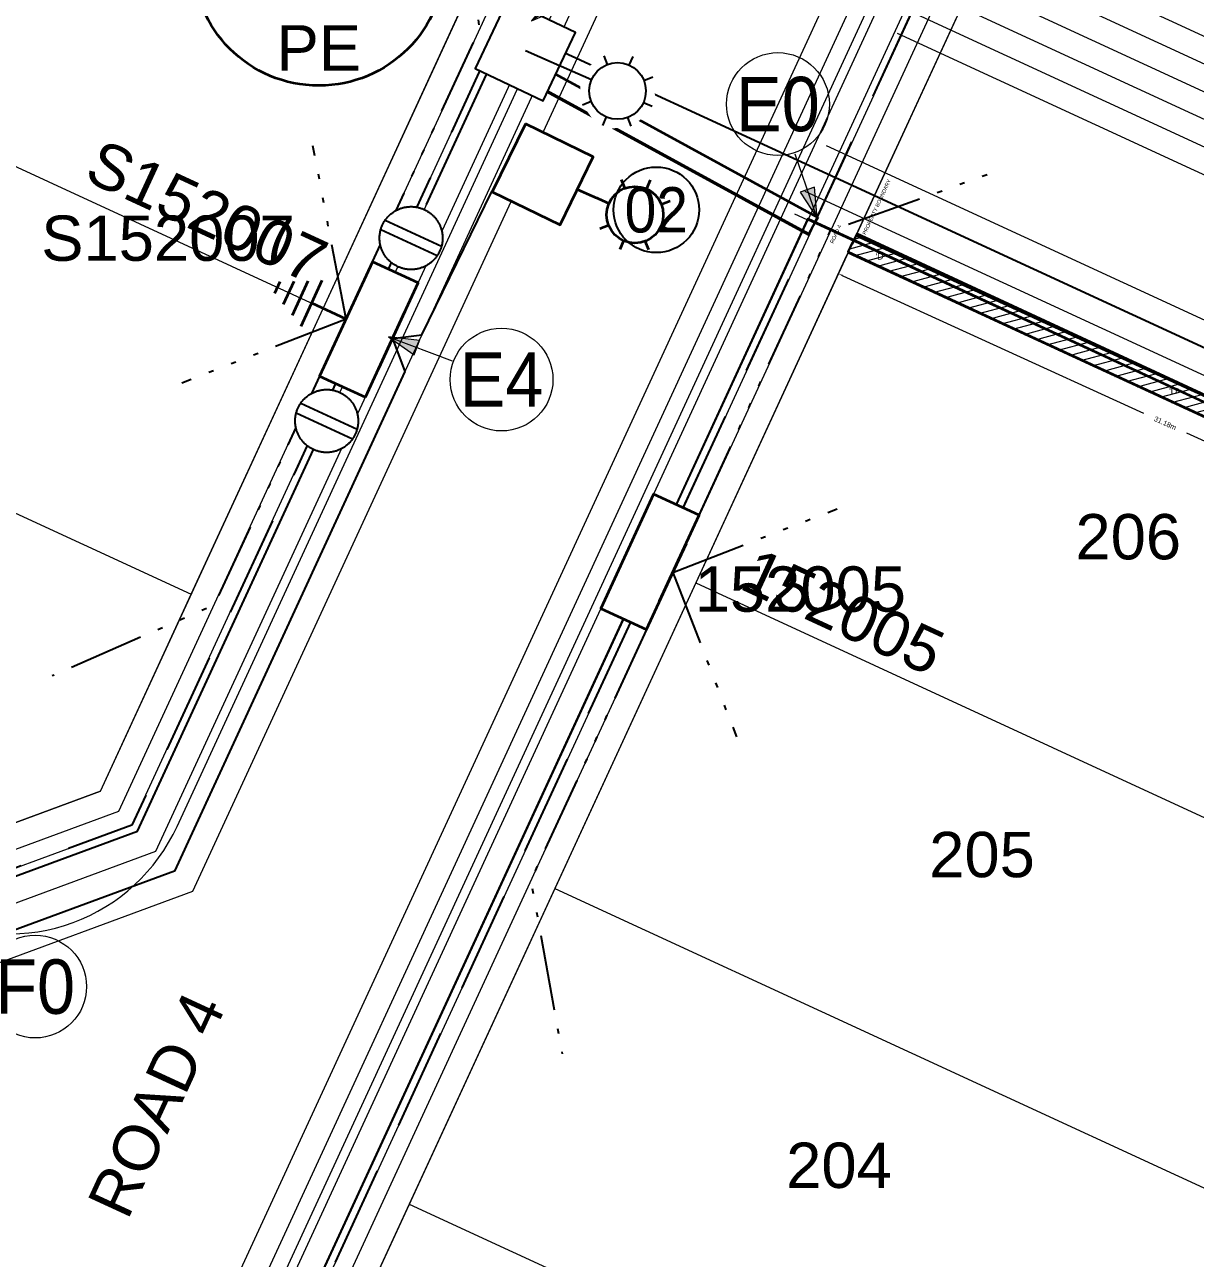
# Model space of a CAD drawing. Header units: metres. Extents: x 0 to 307451, y 0 to 6277344.
# Drawn here: x 305118.04 to 305164.52, y 6275276.44 to 6275325.43 of the extents above; entities that cross this region are included whole.
import ezdxf
from ezdxf.enums import TextEntityAlignment as Align

# ---------------------------------------------------------------- set-up
doc = ezdxf.new("R2010")
doc.units = ezdxf.units.M
doc.linetypes.add('IE Trench LV', pattern=[6, 4, -2])
doc.linetypes.add('PHANTOMX2', pattern=[6.6, 3, -0.75, 0.2, -0.75, 0.2, -0.75, 0.2, -0.75])
doc.layers.get('0').update_dxf_attribs({"color": 6})
for name, color, linetype, lineweight in [('_User Miscellaneous1', 30, 'Continuous', 13), ('_User Miscellaneous2', 31, 'Continuous', 13), ('_User Miscellaneous9', 211, 'Continuous', 13), ('_User_LV_Exist', 5, 'Continuous', 35), ('_User_SL_Exist', 4, 'Continuous', 35), ('Cadastre Developer_SP_NEW', 92, 'Continuous', 15), ('Cadastre Roads_SP_NEW', 214, 'Continuous', 15)]:
    doc.layers.add(name, color=color, linetype=linetype, lineweight=lineweight)
doc.layers.add('_User Miscellaneous10', color=252, linetype='Continuous', lineweight=13, plot=False, transparency=0.75)
for name, color, linetype in [('Duct_SP_NEW', 2, 'Continuous'), ('Equip_LV_NEW', 2, 'Continuous'), ('Equip_SP_SL_NEW', 2, 'Continuous'), ('Mains_LV_New_R6', 2, 'Cable Z'), ('Mains_LV_New_T84', 2, 'Cable x'), ('Services_SP_NEW_UG', 2, 'IE Trench LV'), ('SupportsUG_SP_LV_NEW', 2, 'Continuous'), ('SupportsUG_SP_LV_SL_NEW', 2, 'Continuous'), ('Trench_SP_NEW', 2, 'Continuous'), ('UG_Details_SP_MISC', 7, 'Continuous')]:
    doc.layers.add(name, color=color, linetype=linetype)
doc.styles.add('ieISOCP', font='arial.ttf', dxfattribs={"height": 1.5})
doc.styles.add('SL_LABEL', font='arial.ttf', dxfattribs={"height": 2})
doc.styles.get("Standard").update_dxf_attribs({"font": 'arial.ttf'})
doc.linetypes.add('Cable New UG', pattern='A,5.5,-0.01,["X",Standard,S=1.8,R=0,X=0,Y=-0.94],-1.7', length=7.21)
doc.linetypes.add('Cable o', pattern='A,3.5,-0.01,["O",Standard,S=1.25,R=0,X=0,Y=-0.63],-1.36', length=4.87)
doc.linetypes.add('Cable x', pattern='A,4.5,-0.01,["X",Standard,S=1.25,R=0,X=0,Y=-0.65],-1.2', length=5.71)
doc.linetypes.add('Cable Z', pattern='A,5,-0.01,["Z",Standard,S=1.5,R=0,X=0,Y=-0.75],-1.3', length=6.31)
doc.linetypes.add('IE Trench HV', pattern='A,4,-0.4,["/",Standard,S=2,R=0,X=0.25,Y=-1],-1.6', length=6)
doc.dimstyles.new('1.8mm_1_1000', dxfattribs={"dimtxt": 1.8, "dimasz": 2, "dimexe": 1, "dimexo": 3, "dimgap": 0.5, "dimtad": 0, "dimtoh": 1, "dimlfac": -1, "dimzin": 12, "dimdsep": 46, "dimtxsty": 'Standard', "dimcen": 1, "dimclrd": 256, "dimclre": 256, "dimclrt": 256, "dimazin": 3, "dimtfac": 1, "dimtmove": 0, "dimatfit": 3, "dimfxl": 1, "dimtolj": 1, "dimtzin": 0, "dimlwd": -1, "dimlwe": -1, "dimarcsym": 0})

# ---------------------------------------------------------------- blocks, each defined once
blk = doc.blocks.new('*U328')
at = {"width": 0.9}
blk.add_attdef('ASSET_NUM', text='', height=2, dxfattribs=at).set_placement((4, 2), align=Align.MIDDLE_LEFT)
for tag, p, flags in [('SUBURB', (-2, 0), 1), ('STREETNAME', (-1.8, 0), 9), ('PARENT', (-1.6, 0), 9), ('NOTES', (-1.4, 0), 9), ('LOCATION', (-1.2, 0), 9), ('LEGEND', (-1, 0), 9), ('USAGE', (-0.8, 0), 9), ('SUPPORT_TYPE', (-0.6, 0), 9), ('STATE', (-0.4, 0), 9), ('OWNED_BY', (-0.2, 0), 9)]:
    blk.add_attdef(tag, p, '', height=0.2, rotation=270, dxfattribs=dict(flags=flags))
blk.add_wipeout([(1, 2.5), (1, -2.5), (-1, -2.5), (-1, 2.5)])
blk.add_lwpolyline([(-1, 2.5), (-1, -1.25), (-1, 1.25), (-1, -2.5), (1, -2.5), (1, 2.5)], close=True)
blk = doc.blocks.new('PILLAR_NEW')
at = {"width": 0.9}
blk.add_attdef('ASSET_NUM', text='', height=2, dxfattribs=at).set_placement((4, 2), align=Align.MIDDLE_LEFT)
for tag, p, flags in [('SUBURB', (-2, 0), 1), ('STREETNAME', (-1.8, 0), 9), ('PARENT', (-1.6, 0), 9), ('NOTES', (-1.4, 0), 9), ('LOCATION', (-1.2, 0), 9), ('LEGEND', (-1, 0), 9), ('USAGE', (-0.8, 0), 9), ('SUPPORT_TYPE', (-0.6, 0), 9), ('STATE', (-0.4, 0), 9), ('OWNED_BY', (-0.2, 0), 9)]:
    blk.add_attdef(tag, p, '', height=0.2, rotation=270, dxfattribs=dict(flags=flags))
blk.add_wipeout([(1, 2.5), (1, -2.5), (-1, -2.5), (-1, 2.5)])
blk.add_lwpolyline([(-1, 2.5), (-1, -1.25), (-1, 1.25), (-1, -2.5), (1, -2.5), (1, 2.5)], close=True)
blk = doc.blocks.new('*U295')
blk.add_circle((0, 0), 1.7)
at = {"width": 0.9}
blk.add_attdef('CODE', text='', height=1.8, dxfattribs=at).set_placement((0, 0), align=Align.MIDDLE_CENTER)
at = {"flags": 1}
blk.add_attdef('Z', (0, 0), '', height=0.2, dxfattribs=at)
blk = doc.blocks.new('LV_UG_LINKS_CLOSED_NEW')
at = {"layer": 'Equip_LV_NEW'}
for tag, flags, p in [('ACTUAL_STATUS', 9, (3.167, -1.667)), ('CONSTRUCTED_VOLTAGE', 9, (3.167, -1.833)), ('NO_PHASES', 9, (3.167, -2)), ('STATE', 9, (3.167, -2.5)), ('OPERATING_VOLTAGE', 9, (3.167, -2.167)), ('ORIENTATION', 9, (3.167, -2.333)), ('SWITCH_TYPE', 9, (3.167, -2.667)), ('USAGE', 9, (3.167, -2.833)), ('NOTES', 9, (3.167, -3)), ('OWNED_BY', 9, (3.167, -3.167)), ('OPERATED_BY', 9, (3.167, -3.333)), ('MAINTAINED_BY', 9, (3.167, -3.5)), ('TYPE', 9, (3.167, -3.833)), ('Z', 1, (3.167, -4)), ('NUMBER_OF_PHASES', 9, (3.167, -3.667))]:
    blk.add_attdef(tag, text='', height=0.167, dxfattribs=dict(at, flags=flags)).set_placement(p, align=Align.MIDDLE_LEFT)
blk.add_wipeout([(4, 1.25), (3.969, 1.25), (3.939, 1.248), (3.908, 1.247), (3.877, 1.244), (3.847, 1.241), (3.817, 1.236), (3.786, 1.232), (3.756, 1.226), (3.726, 1.22), (3.696, 1.213), (3.667, 1.205), (3.637, 1.196), (3.608, 1.187), (3.579, 1.177), (3.55, 1.166), (3.522, 1.155), (3.493, 1.143), (3.466, 1.13), (3.438, 1.117), (3.411, 1.102), (3.384, 1.088), (3.357, 1.072), (3.331, 1.056), (3.306, 1.039), (3.28, 1.022), (3.255, 1.004), (3.231, 0.985), (3.207, 0.966), (3.184, 0.947), (3.161, 0.926), (3.138, 0.905), (3.116, 0.884), (3.095, 0.862), (3.074, 0.839), (3.053, 0.816), (3.034, 0.793), (3.015, 0.769), (2.996, 0.745), (2.978, 0.72), (2.961, 0.694), (2.944, 0.669), (2.928, 0.643), (2.912, 0.616), (2.898, 0.589), (2.883, 0.562), (2.87, 0.534), (2.857, 0.507), (2.845, 0.478), (2.834, 0.45), (2.823, 0.421), (2.813, 0.392), (2.804, 0.363), (2.795, 0.333), (2.787, 0.304), (2.78, 0.274), (2.774, 0.244), (2.768, 0.214), (2.764, 0.183), (2.759, 0.153), (2.756, 0.123), (2.753, 0.092), (2.752, 0.061), (2.75, 0.031), (2.75, 0), (2.75, -0.031), (2.752, -0.061), (2.753, -0.092), (2.756, -0.123), (2.759, -0.153), (2.764, -0.183), (2.768, -0.214), (2.774, -0.244), (2.78, -0.274), (2.787, -0.304), (2.795, -0.333), (2.804, -0.363), (2.813, -0.392), (2.823, -0.421), (2.834, -0.45), (2.845, -0.478), (2.857, -0.507), (2.87, -0.534), (2.883, -0.562), (2.898, -0.589), (2.912, -0.616), (2.928, -0.643), (2.944, -0.669), (2.961, -0.694), (2.978, -0.72), (2.996, -0.745), (3.015, -0.769), (3.034, -0.793), (3.053, -0.816), (3.074, -0.839), (3.095, -0.862), (3.116, -0.884), (3.138, -0.905), (3.161, -0.926), (3.184, -0.947), (3.207, -0.966), (3.231, -0.985), (3.255, -1.004), (3.28, -1.022), (3.306, -1.039), (3.331, -1.056), (3.357, -1.072), (3.384, -1.088), (3.411, -1.102), (3.438, -1.117), (3.466, -1.13), (3.493, -1.143), (3.522, -1.155), (3.55, -1.166), (3.579, -1.177), (3.608, -1.187), (3.637, -1.196), (3.667, -1.205), (3.696, -1.213), (3.726, -1.22), (3.756, -1.226), (3.786, -1.232), (3.817, -1.236), (3.847, -1.241), (3.877, -1.244), (3.908, -1.247), (3.939, -1.248), (3.969, -1.25), (4, -1.25), (4.031, -1.25), (4.061, -1.248), (4.092, -1.247), (4.123, -1.244), (4.153, -1.241), (4.183, -1.236), (4.214, -1.232), (4.244, -1.226), (4.274, -1.22), (4.304, -1.213), (4.333, -1.205), (4.363, -1.196), (4.392, -1.187), (4.421, -1.177), (4.45, -1.166), (4.478, -1.155), (4.507, -1.143), (4.534, -1.13), (4.562, -1.117), (4.589, -1.102), (4.616, -1.088), (4.643, -1.072), (4.669, -1.056), (4.694, -1.039), (4.72, -1.022), (4.745, -1.004), (4.769, -0.985), (4.793, -0.966), (4.816, -0.947), (4.839, -0.926), (4.862, -0.905), (4.884, -0.884), (4.905, -0.862), (4.926, -0.839), (4.947, -0.816), (4.966, -0.793), (4.985, -0.769), (5.004, -0.745), (5.022, -0.72), (5.039, -0.694), (5.056, -0.669), (5.072, -0.643), (5.088, -0.616), (5.102, -0.589), (5.117, -0.562), (5.13, -0.534), (5.143, -0.507), (5.155, -0.478), (5.166, -0.45), (5.177, -0.421), (5.187, -0.392), (5.196, -0.363), (5.205, -0.333), (5.213, -0.304), (5.22, -0.274), (5.226, -0.244), (5.232, -0.214), (5.236, -0.183), (5.241, -0.153), (5.244, -0.123), (5.247, -0.092), (5.248, -0.061), (5.25, -0.031), (5.25, 0), (5.25, 0.031), (5.248, 0.061), (5.247, 0.092), (5.244, 0.123), (5.241, 0.153), (5.236, 0.183), (5.232, 0.214), (5.226, 0.244), (5.22, 0.274), (5.213, 0.304), (5.205, 0.333), (5.196, 0.363), (5.187, 0.392), (5.177, 0.421), (5.166, 0.45), (5.155, 0.478), (5.143, 0.507), (5.13, 0.534), (5.117, 0.562), (5.102, 0.589), (5.088, 0.616), (5.072, 0.643), (5.056, 0.669), (5.039, 0.694), (5.022, 0.72), (5.004, 0.745), (4.985, 0.769), (4.966, 0.793), (4.947, 0.816), (4.926, 0.839), (4.905, 0.862), (4.884, 0.884), (4.862, 0.905), (4.839, 0.926), (4.816, 0.947), (4.793, 0.966), (4.769, 0.985), (4.745, 1.004), (4.72, 1.022), (4.694, 1.039), (4.669, 1.056), (4.643, 1.072), (4.616, 1.088), (4.589, 1.102), (4.562, 1.117), (4.534, 1.13), (4.507, 1.143), (4.478, 1.155), (4.45, 1.166), (4.421, 1.177), (4.392, 1.187), (4.363, 1.196), (4.333, 1.205), (4.304, 1.213), (4.274, 1.22), (4.244, 1.226), (4.214, 1.232), (4.183, 1.236), (4.153, 1.241), (4.123, 1.244), (4.092, 1.247), (4.061, 1.248), (4.031, 1.25)]).dxf.layer = 'Equip_LV_NEW'
for p, q in [((3.792, 1.232), (3.792, -1.232)), ((4.208, 1.232), (4.208, -1.232))]:
    blk.add_line(p, q, dxfattribs=at)
at = {"layer": 'Equip_LV_NEW', "flags": 128}
blk.add_lwpolyline([(4, 1.25), (3.969, 1.25), (3.939, 1.248), (3.908, 1.247), (3.877, 1.244), (3.847, 1.241), (3.817, 1.236), (3.786, 1.232), (3.756, 1.226), (3.726, 1.22), (3.696, 1.213), (3.667, 1.205), (3.637, 1.196), (3.608, 1.187), (3.579, 1.177), (3.55, 1.166), (3.522, 1.155), (3.493, 1.143), (3.466, 1.13), (3.438, 1.117), (3.411, 1.102), (3.384, 1.088), (3.357, 1.072), (3.331, 1.056), (3.306, 1.039), (3.28, 1.022), (3.255, 1.004), (3.231, 0.985), (3.207, 0.966), (3.184, 0.947), (3.161, 0.926), (3.138, 0.905), (3.116, 0.884), (3.095, 0.862), (3.074, 0.839), (3.053, 0.816), (3.034, 0.793), (3.015, 0.769), (2.996, 0.745), (2.978, 0.72), (2.961, 0.694), (2.944, 0.669), (2.928, 0.643), (2.912, 0.616), (2.898, 0.589), (2.883, 0.562), (2.87, 0.534), (2.857, 0.507), (2.845, 0.478), (2.834, 0.45), (2.823, 0.421), (2.813, 0.392), (2.804, 0.363), (2.795, 0.333), (2.787, 0.304), (2.78, 0.274), (2.774, 0.244), (2.768, 0.214), (2.764, 0.183), (2.759, 0.153), (2.756, 0.123), (2.753, 0.092), (2.752, 0.061), (2.75, 0.031), (2.75, 0), (2.75, -0.031), (2.752, -0.061), (2.753, -0.092), (2.756, -0.123), (2.759, -0.153), (2.764, -0.183), (2.768, -0.214), (2.774, -0.244), (2.78, -0.274), (2.787, -0.304), (2.795, -0.333), (2.804, -0.363), (2.813, -0.392), (2.823, -0.421), (2.834, -0.45), (2.845, -0.478), (2.857, -0.507), (2.87, -0.534), (2.883, -0.562), (2.898, -0.589), (2.912, -0.616), (2.928, -0.643), (2.944, -0.669), (2.961, -0.694), (2.978, -0.72), (2.996, -0.745), (3.015, -0.769), (3.034, -0.793), (3.053, -0.816), (3.074, -0.839), (3.095, -0.862), (3.116, -0.884), (3.138, -0.905), (3.161, -0.926), (3.184, -0.947), (3.207, -0.966), (3.231, -0.985), (3.255, -1.004), (3.28, -1.022), (3.306, -1.039), (3.331, -1.056), (3.357, -1.072), (3.384, -1.088), (3.411, -1.102), (3.438, -1.117), (3.466, -1.13), (3.493, -1.143), (3.522, -1.155), (3.55, -1.166), (3.579, -1.177), (3.608, -1.187), (3.637, -1.196), (3.667, -1.205), (3.696, -1.213), (3.726, -1.22), (3.756, -1.226), (3.786, -1.232), (3.817, -1.236), (3.847, -1.241), (3.877, -1.244), (3.908, -1.247), (3.939, -1.248), (3.969, -1.25), (4, -1.25), (4.031, -1.25), (4.061, -1.248), (4.092, -1.247), (4.123, -1.244), (4.153, -1.241), (4.183, -1.236), (4.214, -1.232), (4.244, -1.226), (4.274, -1.22), (4.304, -1.213), (4.333, -1.205), (4.363, -1.196), (4.392, -1.187), (4.421, -1.177), (4.45, -1.166), (4.478, -1.155), (4.507, -1.143), (4.534, -1.13), (4.562, -1.117), (4.589, -1.102), (4.616, -1.088), (4.643, -1.072), (4.669, -1.056), (4.694, -1.039), (4.72, -1.022), (4.745, -1.004), (4.769, -0.985), (4.793, -0.966), (4.816, -0.947), (4.839, -0.926), (4.862, -0.905), (4.884, -0.884), (4.905, -0.862), (4.926, -0.839), (4.947, -0.816), (4.966, -0.793), (4.985, -0.769), (5.004, -0.745), (5.022, -0.72), (5.039, -0.694), (5.056, -0.669), (5.072, -0.643), (5.088, -0.616), (5.102, -0.589), (5.117, -0.562), (5.13, -0.534), (5.143, -0.507), (5.155, -0.478), (5.166, -0.45), (5.177, -0.421), (5.187, -0.392), (5.196, -0.363), (5.205, -0.333), (5.213, -0.304), (5.22, -0.274), (5.226, -0.244), (5.232, -0.214), (5.236, -0.183), (5.241, -0.153), (5.244, -0.123), (5.247, -0.092), (5.248, -0.061), (5.25, -0.031), (5.25, 0), (5.25, 0.031), (5.248, 0.061), (5.247, 0.092), (5.244, 0.123), (5.241, 0.153), (5.236, 0.183), (5.232, 0.214), (5.226, 0.244), (5.22, 0.274), (5.213, 0.304), (5.205, 0.333), (5.196, 0.363), (5.187, 0.392), (5.177, 0.421), (5.166, 0.45), (5.155, 0.478), (5.143, 0.507), (5.13, 0.534), (5.117, 0.562), (5.102, 0.589), (5.088, 0.616), (5.072, 0.643), (5.056, 0.669), (5.039, 0.694), (5.022, 0.72), (5.004, 0.745), (4.985, 0.769), (4.966, 0.793), (4.947, 0.816), (4.926, 0.839), (4.905, 0.862), (4.884, 0.884), (4.862, 0.905), (4.839, 0.926), (4.816, 0.947), (4.793, 0.966), (4.769, 0.985), (4.745, 1.004), (4.72, 1.022), (4.694, 1.039), (4.669, 1.056), (4.643, 1.072), (4.616, 1.088), (4.589, 1.102), (4.562, 1.117), (4.534, 1.13), (4.507, 1.143), (4.478, 1.155), (4.45, 1.166), (4.421, 1.177), (4.392, 1.187), (4.363, 1.196), (4.333, 1.205), (4.304, 1.213), (4.274, 1.22), (4.244, 1.226), (4.214, 1.232), (4.183, 1.236), (4.153, 1.241), (4.123, 1.244), (4.092, 1.247), (4.061, 1.248), (4.031, 1.25)], close=True, dxfattribs=at)
blk = doc.blocks.new('*U323')
at = {"layer": '_User_LV_Exist'}
for p, q in [((2.5, 1), (2.5, -1)), ((3, 0.75), (3, -0.75)), ((3.5, 0.5), (3.5, -0.5)), ((4, 0.25), (4, -0.25))]:
    blk.add_line(p, q, dxfattribs=at)
at = {"layer": 'Equip_LV_NEW', "ltscale": 10, "xscale": -1}
for rotation in [270, 90]:
    blk.add_blockref('LV_UG_LINKS_CLOSED_NEW', (0, 0), dxfattribs=dict(at, rotation=rotation))
at = {"width": 0.9}
blk.add_attdef('ASSET_NUM', text='', height=2, dxfattribs=at).set_placement((4, 2), align=Align.MIDDLE_LEFT)
for tag, p, flags in [('SUBURB', (-2, 0), 1), ('STREETNAME', (-1.8, 0), 9), ('PARENT', (-1.6, 0), 9), ('NOTES', (-1.4, 0), 9), ('LOCATION', (-1.2, 0), 9), ('LEGEND', (-1, 0), 9), ('USAGE', (-0.8, 0), 9), ('SUPPORT_TYPE', (-0.6, 0), 9), ('STATE', (-0.4, 0), 9), ('OWNED_BY', (-0.2, 0), 9)]:
    blk.add_attdef(tag, p, '', height=0.2, rotation=270, dxfattribs=dict(flags=flags))
blk.add_wipeout([(1, 2.5), (1, -2.5), (-1, -2.5), (-1, 2.5)])
blk.add_lwpolyline([(-1, 2.5), (-1, -1.25), (-1, 1.25), (-1, -2.5), (1, -2.5), (1, 2.5)], close=True)
at = {"layer": '_User_LV_Exist'}
blk.add_line((1, 0), (2.5, 0), dxfattribs=at)
blk = doc.blocks.new('COLUMN_NEW')
at = {"width": 0.9, "flags": 8}
blk.add_attdef('ASSET_NUM', text='', height=2, dxfattribs=at).set_placement((4, 2), align=Align.MIDDLE_LEFT)
at = {"flags": 1}
blk.add_attdef('Z', (-2.351, -1.813), '', height=0.2, rotation=270, dxfattribs=at)
at = {"flags": 9}
for tag, p in [('NOTES', (-2, -1.813)), ('SUBURB', (-1.8, -1.813)), ('STREETNAME', (-1.6, -1.813)), ('LOCATION', (-1.4, -1.813)), ('LEGEND', (-1.2, -1.813)), ('USAGE', (-1, -1.813)), ('STATE', (-0.8, -1.813)), ('OWNED_BY', (-0.6, -1.813)), ('COLUMN_TYPE', (-0.4, -1.813)), ('STREET_CODE', (-0.2, -1.813)), ('STRUCTURE_PLANT_NUMBER', (0.031, -1.813))]:
    blk.add_attdef(tag, text='', height=0.2, rotation=270, dxfattribs=at).set_placement(p, align=Align.MIDDLE_LEFT)
at = {"ltscale": 10}
blk.add_wipeout([(-1.5, -1.5), (-1.5, 1.5), (1.5, 1.5), (1.5, -1.5)], dxfattribs=at)
blk.add_lwpolyline([(-1.5, 1.5), (-1.5, -1.5), (1.5, -1.5), (1.5, 1.5)], close=True)
blk = doc.blocks.new('SL_LANTERN_NEW')
at = {"flags": 9}
for tag, p in [('LANTNUMBER', (-1.4, 2.6)), ('LOUTREACH', (-1.4, 2.2)), ('LOUTREACHVOCAB', (-1.4, 2)), ('LRATECODE', (-1.4, 1.8)), ('LREMOVE', (-1.4, 1.6)), ('LREPLACE', (-1.4, 1.4)), ('LTYPE', (-1.4, 1.2)), ('LTYPEVOCAB', (-1.4, 1)), ('LEGEND', (-1.4, 0.8)), ('SUBURB', (-1.4, 0.6)), ('STREETNAME', (-1.4, 0.4)), ('LOCATION', (-1.4, 0.2)), ('LNEW', (-6.4, 0)), ('LMASTVOCAB', (-6.2, 0)), ('LMAST', (-6, 0)), ('LLAMPVOCAB', (-5.8, 0)), ('LLAMP', (-5.6, 0)), ('LEXIST', (-5.4, 0)), ('LCHARGE3PERCENT', (-5.2, 0)), ('LCHARGE3', (-5, 0)), ('LCHARGE2PERCENT', (-4.8, 0)), ('LCHARGE2', (-4.6, 0)), ('LCHARGE1PERCENT', (-4.4, 0)), ('LCHARGE1', (-4.2, 0)), ('LCATEGORY', (-4, 0)), ('LBRACKETVOCAB', (-3.8, 0)), ('LBRACKET', (-3.6, 0)), ('LKINGHEIGHT', (-3.4, 0)), ('CREPLACE', (-3.2, 0)), ('CREMOVE', (-3, 0)), ('CNUMBER', (-2.8, 0)), ('CNEW', (-2.6, 0)), ('CEXIST', (-2.4, 0)), ('USAGE', (-2.2, 0)), ('STATE', (-2, 0)), ('OWNED_BY', (-1.8, 0)), ('ORIENTATION', (-1.6, 0)), ('OPERATING_VOLTAGE', (-1.4, 0)), ('NOTES', (-1.4, 0)), ('NO_PHASES', (-1.2, 0)), ('LANTERN_TYPE', (-1, 0)), ('LANTERN_PURPOSE', (-0.8, 0)), ('CONTROL_TYPE', (-0.6, 0)), ('CONSTRUCTED_VOLTAGE', (-0.4, 0)), ('MAINTAINED_BY', (-1.4, -0.663))]:
    blk.add_attdef(tag, text='', height=0.2, rotation=270, dxfattribs=at).set_placement(p, align=Align.MIDDLE_LEFT)
at = {"style": 'SL_LABEL', "flags": 8}
blk.add_attdef('ASSET_NUM', text='', height=1, dxfattribs=at).set_placement((7, 1), align=Align.MIDDLE_LEFT)
for tag, p, height, flags in [('OPERATED_BY', (-1.4, -0.407), 0.2, 9), ('Z', (0, 0), 0.001, 1)]:
    blk.add_attdef(tag, p, '', height=height, rotation=270, dxfattribs=dict(flags=flags))
at = {"style": 'SL_LABEL', "flags": 9}
blk.add_attdef('STREET_CODE', text='', height=0.001, rotation=270, dxfattribs=at).set_placement((0.001, 0), align=Align.MIDDLE_LEFT)
at = {"flags": 8}
blk.add_attdef('LNUMBER', text='', height=1, dxfattribs=at).set_placement((7, -1), align=Align.MIDDLE_LEFT)
blk.add_wipeout([(5.688, 0), (5.061, -1.061), (4, -1.688), (2.939, -1.061), (2.313, 0), (2.939, 1.061), (4, 1.687), (5.061, 1.061)])
for p, q in [((4, 1.5), (4, 1.125)), ((2.939, 1.061), (3.205, 0.795)), ((5.061, 1.061), (4.795, 0.795)), ((0, 0), (2.875, 0)), ((5.125, 0), (5.5, 0)), ((2.939, -1.061), (3.205, -0.795)), ((5.061, -1.061), (4.795, -0.795)), ((4, -1.125), (4, -1.5))]:
    blk.add_line(p, q)
blk.add_circle((4, 0), 1.125)
blk = doc.blocks.new('*U200')
at = {"ltscale": 0.1}
blk.add_circle((0, 0), 5, dxfattribs=at)
at = {"insert": (0, -2.6), "char_height": 1.8, "attachment_point": 2}
blk.add_mtext('PE', dxfattribs=at)
at = {"width": 0.8}
blk.add_attdef('SNUMBER', text='', height=1.8, dxfattribs=at).set_placement((0, 0.5), align=Align.CENTER)
at = {"flags": 1}
blk.add_attdef('Z', (0, 0), '', height=0.2, dxfattribs=at)
at = {"width": 0.8}
blk.add_attdef('CNUMBER', text='', height=1.8, dxfattribs=at).set_placement((0, -0.25), align=Align.TOP_CENTER)
blk = doc.blocks.new('*U343')
h = blk.add_hatch(color=256)
h.dxf.hatch_style = 1
h.paths.add_polyline_path([(2.428, -1.78), (2.1, -2.157), (3.018, -2.625)])
blk.add_line((3.018, -2.625), (1.321, -1.148))
at = {"flags": 128}
blk.add_lwpolyline([(2.428, -1.78), (2.1, -2.157), (3.018, -2.625), (2.428, -1.78)], dxfattribs=at)
blk.add_circle((0, 0), 1.7)
at = {"width": 0.9}
blk.add_attdef('CODE', text='', height=1.8, dxfattribs=at).set_placement((0, 0), align=Align.MIDDLE_CENTER)
at = {"flags": 1}
blk.add_attdef('Z', (0, 0), '', height=0.2, dxfattribs=at)
blk = doc.blocks.new('*U338')
h = blk.add_hatch(color=256)
h.dxf.hatch_style = 1
h.paths.add_polyline_path([(-0.942, -2.859), (-1.402, -2.664), (-1.563, -3.682)])
blk.add_line((-1.563, -3.682), (-0.684, -1.611))
at = {"flags": 128}
blk.add_lwpolyline([(-0.942, -2.859), (-1.402, -2.664), (-1.563, -3.682), (-0.942, -2.859)], dxfattribs=at)
blk.add_circle((0, 0), 1.7)
at = {"width": 0.9}
blk.add_attdef('CODE', text='', height=1.8, dxfattribs=at).set_placement((0, 0), align=Align.MIDDLE_CENTER)
at = {"flags": 1}
blk.add_attdef('Z', (0, 0), '', height=0.2, dxfattribs=at)
blk = doc.blocks.new('*U344')
h = blk.add_hatch(color=256)
h.dxf.hatch_style = 1
h.paths.add_polyline_path([(-2.919, -0.735), (-3.001, -0.242), (-3.947, -0.651)])
blk.add_line((-3.947, -0.651), (-1.727, -0.285))
at = {"flags": 128}
blk.add_lwpolyline([(-2.919, -0.735), (-3.001, -0.242), (-3.947, -0.651), (-2.919, -0.735)], dxfattribs=at)
blk.add_circle((0, 0), 1.7)
at = {"width": 0.9}
blk.add_attdef('CODE', text='', height=1.8, dxfattribs=at).set_placement((0, 0), align=Align.MIDDLE_CENTER)
at = {"flags": 1}
blk.add_attdef('Z', (0, 0), '', height=0.2, dxfattribs=at)
blk = doc.blocks.new('*U345')
h = blk.add_hatch(color=256)
h.dxf.hatch_style = 1
h.paths.add_polyline_path([(-2.777, 1.162), (-2.546, 1.606), (-3.549, 1.845)])
blk.add_line((-3.549, 1.845), (-1.553, 0.807))
at = {"flags": 128}
blk.add_lwpolyline([(-2.777, 1.162), (-2.546, 1.606), (-3.549, 1.845), (-2.777, 1.162)], dxfattribs=at)
blk.add_circle((0, 0), 1.7)
at = {"width": 0.9}
blk.add_attdef('CODE', text='', height=1.8, dxfattribs=at).set_placement((0, 0), align=Align.MIDDLE_CENTER)
at = {"flags": 1}
blk.add_attdef('Z', (0, 0), '', height=0.2, dxfattribs=at)
blk = doc.blocks.new('*D395')
at = {"layer": '_User Miscellaneous9', "transparency": 16777216}
for p, q in [((305150.677, 6275316.269), (305150.304, 6275315.452)), ((305150.527, 6275315.46), (305162.463, 6275310)), ((305178.521, 6275302.655), (305164.193, 6275309.209)), ((305179.035, 6275303.297), (305178.662, 6275302.48))]:
    blk.add_line(p, q, dxfattribs=at)
for points in [[(305150.541, 6275315.49), (305150.513, 6275315.43), (305150.345, 6275315.543)], [(305178.535, 6275302.685), (305178.508, 6275302.624), (305178.703, 6275302.571)]]:
    blk.add_solid(points, dxfattribs=at)
at = {"layer": '_User Miscellaneous9', "transparency": 16777216, "insert": (305163.328, 6275309.604), "char_height": 0.2, "attachment_point": 5, "rotation": 335.4193}
blk.add_mtext('\\A1;31.18m', dxfattribs=at)

msp = doc.modelspace()

# ---------------------------------------------------------------- linework, layer by layer
at = {"layer": '_User Miscellaneous10', "ltscale": 0.7, "flags": 128}
msp.add_lwpolyline([(305154.363, 6275328.7324), (305217.4393, 6275299.6345)], dxfattribs=at)
at = {"layer": '_User Miscellaneous9', "ltscale": 0.7}
for p in [(305151.0551, 6275317.0889), (305150.7199, 6275316.3625)]:
    msp.add_line(p, (305150.8875, 6275316.7257), dxfattribs=at)
at = {"layer": 'Cadastre Developer_SP_NEW', "ltscale": 0.5, "transparency": 33554687, "flags": 128}
for points in [[(305104.3918, 6275325.9257), (305129.8878, 6275314.1609)], [(305150.7275, 6275316.3649), (305179.0387, 6275303.3046), (305207.557, 6275290.1488)], [(305099.1557, 6275314.5752), (305124.6517, 6275302.8105)], [(305144.6829, 6275303.2619), (305173.0188, 6275290.1903), (305201.5125, 6275277.0458)], [(305121.0454, 6275294.993), (305115.7377, 6275293.0364)], [(305139.0866, 6275291.1305), (305167.4452, 6275278.0484), (305195.9161, 6275264.9144)], [(305133.3017, 6275278.5905), (305161.6838, 6275265.4975), (305190.1313, 6275252.3744)]]:
    msp.add_lwpolyline(points, dxfattribs=at)
at = {"layer": 'Duct_SP_NEW', "ltscale": 0.7}
for p, q in [((305136.7, 6275324.805), (305136.5082, 6275324.4539)), ((305136.3165, 6275324.1028), (305136.5082, 6275324.4539)), ((305149.5431, 6275317.7912), (305149.3513, 6275317.4401)), ((305149.1596, 6275317.0891), (305149.3513, 6275317.4401)), ((305151.0791, 6275317.1391), (305150.9108, 6275316.7762)), ((305179.3718, 6275304.0229), (305151.0791, 6275317.1391)), ((305150.7426, 6275316.4133), (305150.9108, 6275316.7762)), ((305179.0353, 6275303.2971), (305150.7426, 6275316.4133))]:
    msp.add_line(p, q, dxfattribs=at)
at = {"layer": 'UG_Details_SP_MISC'}
for p, q in [((305136.6808, 6275324.7699), (305136.5082, 6275324.4539)), ((305136.3357, 6275324.1379), (305136.5082, 6275324.4539)), ((305149.1788, 6275317.1242), (305149.3513, 6275317.4401)), ((305149.5239, 6275317.7561), (305149.3513, 6275317.4401))]:
    msp.add_line(p, q, dxfattribs=at)
at = {"layer": 'UG_Details_SP_MISC', "transparency": 33554687}
for p in [(305151.0424, 6275317.0476), (305150.7408, 6275316.3938)]:
    msp.add_line(p, (305150.8916, 6275316.7207), dxfattribs=at)

# ---------------------------------------------------------------- block references
at = {"layer": '_User Miscellaneous2'}
ref = msp.add_blockref('*U345', (305118.4524, 6275287.2282), dxfattribs=dict(at, xscale=1.2, yscale=1.2, zscale=1.2, rotation=329.9999999999999))
ref.add_attrib('CODE', 'F0', dxfattribs={"layer": '0', "height": 2.16, "width": 0.9}).set_placement((305118.4524, 6275287.2282), align=Align.MIDDLE_CENTER)
at = {"layer": '_User_SL_Exist', "rotation": 336.3020831537415}
msp.add_blockref('SL_LANTERN_NEW', (305138.6093, 6275319.4899), dxfattribs=at)

# ---------------------------------------------------------------- texts
at = {"layer": '_User Miscellaneous1'}
msp.add_text('ROAD 4', height=1.8, rotation=65.23694, dxfattribs=at).set_placement((305124.0778, 6275282.1614), align=Align.CENTER)
at = {"layer": '_User Miscellaneous9', "color": 7, "char_height": 0.15, "attachment_point": 5, "rotation": 65.22332}
for s, insert in [('PROPERTY BOUNDARY', (305151.8693, 6275318.1928)), ('ROAD 4', (305150.2399, 6275317.1125))]:
    msp.add_mtext(s, dxfattribs=dict(at, insert=insert))
at = {"layer": '_User Miscellaneous9', "color": 6, "linetype": 'IE Trench HV', "transparency": 33554687, "char_height": 0.25, "width": 0.332361, "attachment_point": 1, "style": 'ieISOCP'}
for insert in [(305151.8229, 6275316.3532), (305163.4823, 6275311.0057)]:
    msp.add_mtext("'D'", dxfattribs=dict(at, insert=insert))
at = {"layer": '_User_LV_Exist'}
msp.add_text('ROAD 4', height=1.8, rotation=65.23694, dxfattribs=at).set_placement((305124.0778, 6275282.1614), align=Align.CENTER)
at = {"layer": 'Cadastre Developer_SP_NEW', "linetype": 'Continuous', "lineweight": -3, "char_height": 1.8, "attachment_point": 5}
for s, insert in [('{\\fSwis721 BT|b0|i0|c0|p34;206}', (305161.8608, 6275305.0833)), ('{\\fSwis721 BT|b0|i0|c0|p34;205}', (305156.0527, 6275292.4604)), ('{\\fSwis721 BT|b0|i0|c0|p34;204}', (305150.3734, 6275280.1195))]:
    msp.add_mtext(s, dxfattribs=dict(at, insert=insert))

# ---------------------------------------------------------------- next in the draw order: linework, layer by layer
at = {"layer": 'Cadastre Developer_SP_NEW', "ltscale": 0.5, "transparency": 33554687, "flags": 128}
for points in [[(305121.0454, 6275294.993), (305124.6517, 6275302.8105), (305129.8878, 6275314.1609), (305135.1239, 6275325.5114), (305140.5627, 6275337.3012)], [(305156.9074, 6275329.7612), (305150.7275, 6275316.3649), (305144.6829, 6275303.2619), (305139.0866, 6275291.1305), (305133.3017, 6275278.5905), (305127.1231, 6275265.197), (305121.5268, 6275253.0656), (305114.7701, 6275238.419)]]:
    msp.add_lwpolyline(points, dxfattribs=at)
at = {"layer": 'Duct_SP_NEW', "ltscale": 0.7}
for p, q in [((305136.7, 6275324.805), (305149.5431, 6275317.7912)), ((305136.3165, 6275324.1028), (305149.1596, 6275317.0891))]:
    msp.add_line(p, q, dxfattribs=at)
at = {"layer": 'Mains_LV_New_T84', "color": 6, "linetype": 'Cable New UG', "ltscale": 0.7, "flags": 128}
msp.add_lwpolyline([(305133.9977, 6275318.2956), (305137.2527, 6275325.3515), (305150.2376, 6275319.3614), (305209.0388, 6275292.2357), (305217.6864, 6275288.3895), (305230.2003, 6275292.6464), (305261.696, 6275278.1171, -0.3632534), (305265.9812, 6275276.1403), (305285.5639, 6275267.1066), (305289.2397, 6275257.1351), (305283.3942, 6275244.4636), (305283.3942, 6275244.4636), (305283.0828, 6275243.7885), (305280.3677, 6275245.041, 0.7241484), (305278.5516, 6275245.8788), (305273.1034, 6275248.3921), (305273.9411, 6275250.2082), (305259.4125, 6275256.9104), (305257.737, 6275253.2782), (305259.5531, 6275252.4405)], format="xyb", dxfattribs=at)
at = {"layer": 'UG_Details_SP_MISC'}
for p, q in [((305149.5239, 6275317.7561), (305136.6808, 6275324.7699)), ((305149.1788, 6275317.1242), (305136.3357, 6275324.1379))]:
    msp.add_line(p, q, dxfattribs=at)

# ---------------------------------------------------------------- next in the draw order: block references
at = {"layer": '_User Miscellaneous2'}
ref = msp.add_blockref('*U343', (305147.9497, 6275322.2797), dxfattribs=dict(at, xscale=1.2, yscale=1.2, zscale=1.2, rotation=329.9999999999999))
ref.add_attrib('CODE', 'E0', dxfattribs={"layer": '0', "height": 2.16, "width": 0.9}).set_placement((305147.9497, 6275322.2797), align=Align.MIDDLE_CENTER)
at = {"layer": 'Duct_SP_NEW'}
msp.add_blockref('*U295', (305143.1186, 6275318.0787), dxfattribs=at).add_auto_attribs({'CODE': '02'})

# ---------------------------------------------------------------- next in the draw order: block references
at = {"layer": 'SupportsUG_SP_LV_NEW'}
ref = msp.add_blockref('*U328', (305131.7038, 6275313.323), dxfattribs=dict(at, rotation=155.229825967579))
ref.add_attrib('ASSET_NUM', 'S152007', dxfattribs={"layer": '0', "height": 1.8, "rotation": 335.22983}).set_placement((305120.7021, 6275320.1099), align=Align.MIDDLE_LEFT)

# ---------------------------------------------------------------- next in the draw order: linework, layer by layer
at = {"layer": '_User Miscellaneous10', "ltscale": 0.7, "flags": 128}
for points in [[(305064.222, 6275372.5181, 0.178111), (305038.6885, 6275347.2709), (305033.1805, 6275335.526), (305035.1143, 6275330.2289), (305115.7377, 6275293.0364), (305121.0454, 6275294.993), (305140.5627, 6275337.3012), (305156.9074, 6275329.7612), (305114.7701, 6275238.419), (305098.4254, 6275245.959), (305110.1543, 6275271.384), (305108.1977, 6275276.6917), (305028.6543, 6275313.386), (305022.6369, 6275310.3263, 0.0824801), (305022.2022, 6275297.2259), (305024.4689, 6275280.076), (305005.1334, 6275288.9957, -0.1616375), (305009.345, 6275327.0936), (305022.3915, 6275354.9136, -0.1256659), (305044.4015, 6275381.6615)], [(305063.8076, 6275373.4282, 0.178111), (305037.7831, 6275347.6955), (305032.0985, 6275335.5739), (305034.3176, 6275329.4952), (305115.6949, 6275291.9548), (305121.7799, 6275294.198), (305141.0518, 6275335.9743), (305155.5804, 6275329.272), (305114.2809, 6275239.7459), (305099.7523, 6275246.4481), (305111.2358, 6275271.3412), (305108.9927, 6275277.4262), (305028.6331, 6275314.4971), (305021.755, 6275310.9997, 0.0854704), (305021.2108, 6275297.0949), (305023.2397, 6275281.7443), (305006.0092, 6275289.693, -0.1594819), (305010.252, 6275326.6726), (305023.2969, 6275354.489, -0.1256659), (305044.9925, 6275380.8548, -0.1256659)], [(305063.3933, 6275374.3383, 0.178111), (305036.8777, 6275348.1201), (305031.0165, 6275335.6218), (305033.521, 6275328.7614), (305115.6522, 6275290.8733), (305122.5145, 6275293.403), (305141.541, 6275334.6473), (305154.2535, 6275328.7829), (305113.7918, 6275241.0728), (305101.0793, 6275246.9373), (305112.3174, 6275271.2985), (305109.7877, 6275278.1608), (305028.6119, 6275315.6082), (305020.8793, 6275311.6763, 0.0883466), (305020.2194, 6275296.9638), (305022.0105, 6275283.4126), (305006.8898, 6275290.388, -0.1572684), (305011.1591, 6275326.2516), (305024.2023, 6275354.0644, -0.1256659), (305045.5835, 6275380.0481, -0.1256659)], [(305062.9789, 6275375.2484, 0.178111), (305035.9723, 6275348.5447), (305029.9344, 6275335.6697), (305032.7243, 6275328.0277), (305115.6094, 6275289.7918), (305123.249, 6275292.608), (305142.0301, 6275333.3204), (305152.9266, 6275328.2937), (305113.3026, 6275242.3997), (305102.4062, 6275247.4264), (305113.3989, 6275271.2557), (305110.5827, 6275278.8953), (305028.5907, 6275316.7192), (305020.0098, 6275312.356, 0.091116), (305019.228, 6275296.8328), (305020.7813, 6275285.081), (305007.7753, 6275291.0808, -0.1549943), (305012.0662, 6275325.8307), (305025.1077, 6275353.6398, -0.1256659), (305046.1744, 6275379.2414, -0.1256659)], [(305062.5646, 6275376.1585, 0.178111), (305035.0669, 6275348.9693), (305028.8524, 6275335.7176), (305031.9276, 6275327.2939), (305115.5666, 6275288.7102), (305123.9835, 6275291.8129), (305142.5193, 6275331.9935), (305151.5996, 6275327.8046), (305112.8135, 6275243.7267), (305103.7331, 6275247.9156), (305114.4805, 6275271.2129), (305111.3777, 6275279.6298), (305028.5695, 6275317.8303), (305019.1461, 6275313.0387, 0.093785), (305018.2366, 6275296.7018), (305019.5521, 6275286.7493), (305008.666, 6275291.7711, -0.1526567), (305012.9733, 6275325.4098), (305026.0131, 6275353.2152, -0.1256659), (305046.7654, 6275378.4347, -0.1256659)], [(305062.1502, 6275377.0686, 0.178111), (305034.1615, 6275349.3938), (305027.7703, 6275335.7655), (305031.1309, 6275326.5601), (305115.5239, 6275287.6287), (305124.718, 6275291.0179), (305143.0084, 6275330.6666), (305150.2727, 6275327.3154), (305112.3243, 6275245.0536), (305105.06, 6275248.4047), (305115.562, 6275271.1702), (305112.1727, 6275280.3644), (305028.5482, 6275318.9414), (305018.288, 6275313.7242, 0.0963598), (305017.2453, 6275296.5707), (305018.3229, 6275288.4176), (305009.562, 6275292.4591, -0.1502526), (305013.8805, 6275324.9889), (305026.9185, 6275352.7906, -0.1256659), (305047.3563, 6275377.628, -0.1256659)]]:
    msp.add_lwpolyline(points, format="xyb", dxfattribs=at)
at = {"layer": '_User Miscellaneous10', "color": 4, "ltscale": 0.7, "flags": 128}
msp.add_lwpolyline([(305063.5176, 6275374.0653, 0.178111), (305037.1493, 6275347.9927), (305031.3411, 6275335.6074), (305033.76, 6275328.9815), (305115.665, 6275291.1978), (305122.2941, 6275293.6415), (305141.3942, 6275335.0454), (305154.6516, 6275328.9296), (305113.9385, 6275240.6747), (305100.6812, 6275246.7905), (305111.9929, 6275271.3113), (305109.5492, 6275277.9404), (305028.6183, 6275315.2748), (305021.1414, 6275311.473, 0.0874953), (305020.5168, 6275297.0031), (305022.3792, 6275282.9121), (305006.6251, 6275290.1797, -0.1579387), (305010.887, 6275326.3779), (305023.9307, 6275354.1918, -0.1256659), (305045.4062, 6275380.2901, -0.1256659)], format="xyb", dxfattribs=at)
at = {"layer": 'Mains_LV_New_T84', "color": 6, "linetype": 'Cable New UG', "ltscale": 0.7, "flags": 128}
for points in [[(305132.6396, 6275312.9642), (305133.1386, 6275311.6588), (305123.9835, 6275291.8129), (305115.5666, 6275288.7102), (305109.7877, 6275278.1608), (305112.3174, 6275271.2985), (305107.9617, 6275261.856)], [(305068.8356, 6275312.4703), (305115.6522, 6275290.8733), (305122.5145, 6275293.403), (305129.5046, 6275308.5558)]]:
    msp.add_lwpolyline(points, dxfattribs=at)
at = {"layer": 'Services_SP_NEW_UG', "color": 2, "linetype": 'PHANTOMX2', "flags": 128}
for points in [[(305131.8432, 6275316.012), (305136.098, 6275325.2358), (305135.4799, 6275332.2084)], [(305130.7958, 6275313.7419), (305129.4838, 6275320.6179)], [(305130.7958, 6275313.7419), (305124.2758, 6275311.1944)], [(305129.7484, 6275311.472), (305125.5488, 6275302.3679), (305119.131, 6275299.5731)]]:
    msp.add_lwpolyline(points, dxfattribs=at)
at = {"layer": 'Trench_SP_NEW', "linetype": 'IE Trench LV', "flags": 128}
for points in [[(305132.4786, 6275315.7188), (305141.3942, 6275335.0454), (305142.1063, 6275336.5891)], [(305130.3842, 6275311.1786), (305128.7449, 6275307.6251), (305122.2941, 6275293.6415), (305115.665, 6275291.1978), (305068.9613, 6275312.7427)]]:
    msp.add_lwpolyline(points, dxfattribs=at)

# ---------------------------------------------------------------- next in the draw order: block references
at = {"layer": 'SupportsUG_SP_LV_NEW'}
ref = msp.add_blockref('PILLAR_NEW', (305142.8669, 6275304.0997), dxfattribs=dict(at, rotation=155.229825967579))
ref.add_attrib('ASSET_NUM', '152005', dxfattribs={"layer": '0', "height": 1.8, "rotation": 335.22983}).set_placement((305146.7345, 6275303.877), align=Align.MIDDLE_LEFT)

# ---------------------------------------------------------------- next in the draw order: linework, layer by layer
at = {"layer": '_User Miscellaneous10', "ltscale": 0.7, "flags": 128}
for points in [[(305154.7819, 6275329.6404), (305217.8582, 6275300.5426)], [(305153.9441, 6275327.8243), (305217.0204, 6275298.7265)], [(305153.5252, 6275326.9163), (305216.6015, 6275297.8184)], [(305153.1063, 6275326.0083), (305216.1826, 6275296.9104)], [(305152.6875, 6275325.1002), (305215.7637, 6275296.0024)]]:
    msp.add_lwpolyline(points, dxfattribs=at)
at = {"layer": 'Cadastre Roads_SP_NEW', "ltscale": 0.03}
msp.add_lwpolyline([(305056.8982, 6275372.4165, 0.1469349), (305035.6555, 6275348.6935), (305030.1582, 6275336.9713, 0.4160573), (305033.734, 6275327.1764), (305114.3344, 6275289.9945, 0.4142136), (305124.0873, 6275293.5897), (305143.6046, 6275335.8979)], format="xyb", dxfattribs=at)
msp.add_lwpolyline([(305111.7282, 6275239.8222), (305153.8654, 6275331.1645)], dxfattribs=at)
at = {"layer": 'Mains_LV_New_T84', "color": 4, "linetype": 'Cable New UG', "ltscale": 0.7, "flags": 128}
for points in [[(305143.9141, 6275306.3698), (305149.1544, 6275317.7295), (305208.6811, 6275290.1982), (305205.3, 6275282.8688), (305203.1075, 6275282.8907), (305201.3954, 6275279.1793), (305202.313, 6275276.8095)], [(305120.7883, 6275256.2393), (305141.8194, 6275301.8297)]]:
    msp.add_lwpolyline(points, dxfattribs=at)
at = {"layer": 'Services_SP_NEW_UG', "color": 2, "linetype": 'PHANTOMX2', "flags": 128}
for points in [[(305143.7749, 6275303.6808), (305150.3033, 6275306.2065)], [(305143.7749, 6275303.6808), (305146.3005, 6275297.1523)], [(305142.7276, 6275301.4106), (305138.1306, 6275291.4456), (305139.3802, 6275284.558)]]:
    msp.add_lwpolyline(points, dxfattribs=at)
at = {"layer": 'Trench_SP_NEW', "linetype": 'IE Trench LV', "flags": 128}
for points in [[(305144.1865, 6275306.2441), (305154.6516, 6275328.9296), (305155.3637, 6275330.4733)], [(305142.092, 6275301.7039), (305121.0607, 6275256.1136)]]:
    msp.add_lwpolyline(points, dxfattribs=at)

# ---------------------------------------------------------------- next in the draw order: block references
at = {"layer": '_User_LV_Exist'}
ref = msp.add_blockref('*U323', (305131.7038, 6275313.323), dxfattribs=dict(at, rotation=155.229825967579))
ref.add_attrib('ASSET_NUM', 'S152007', dxfattribs={"layer": '0', "height": 1.8}).set_placement((305118.6927, 6275316.9524), align=Align.MIDDLE_LEFT)
ref = msp.add_blockref('PILLAR_NEW', (305142.8669, 6275304.0997), dxfattribs=dict(at, rotation=155.229825967579))
ref.add_attrib('ASSET_NUM', '152005', dxfattribs={"layer": '0', "height": 1.8}).set_placement((305144.6438, 6275303.0169), align=Align.MIDDLE_LEFT)
at = {"layer": 'SupportsUG_SP_LV_SL_NEW'}
ref = msp.add_blockref('COLUMN_NEW', (305137.9176, 6275324.4055), dxfattribs=dict(at, rotation=334.6642370101945))
ref.add_attrib('ASSET_NUM', '943501', dxfattribs={"layer": '0', "height": 1.8, "rotation": 334.66424}).set_placement((305127.1348, 6275331.2947), align=Align.MIDDLE_LEFT)

# ---------------------------------------------------------------- next in the draw order: hatches: boundary and pattern name
at = {"layer": '_User Miscellaneous9', "transparency": 33554495}
h = msp.add_hatch(dxfattribs=at)
h.set_pattern_fill('ANSI31', color=256, scale=0.1, angle=330)
h.set_pattern_definition([(15, (-28.3191, 13.05537), (-0.08217504682, 0.306681449847), [])])
h.paths.add_polyline_path([(305179.0353, 6275303.2971), (305179.3693, 6275304.0246), (305151.0534, 6275317.087), (305150.7196, 6275316.36)])

# ---------------------------------------------------------------- next in the draw order: linework, layer by layer
at = {"layer": '_User Miscellaneous10', "ltscale": 0.7, "flags": 128}
for points in [[(305149.858, 6275320.6378), (305212.9343, 6275291.5399)], [(305149.4391, 6275319.7298), (305212.5154, 6275290.6319)], [(305149.0202, 6275318.8217), (305212.0965, 6275289.7239)], [(305148.6013, 6275317.9137), (305211.6776, 6275288.8158)]]:
    msp.add_lwpolyline(points, dxfattribs=at)
at = {"layer": '_User Miscellaneous9', "ltscale": 0.7}
for p, q in [((305179.3698, 6275304.0239), (305151.0551, 6275317.0889)), ((305179.0346, 6275303.2975), (305150.7199, 6275316.3625))]:
    msp.add_line(p, q, dxfattribs=at)
at = {"layer": '_User Miscellaneous9', "ltscale": 0.5, "transparency": 33554687, "flags": 128}
msp.add_lwpolyline([(305150.7275, 6275316.3649), (305179.0387, 6275303.3046), (305207.557, 6275290.1488)], dxfattribs=at)
at = {"layer": 'Mains_LV_New_R6', "color": 4, "linetype": 'Cable o', "flags": 128}
msp.add_lwpolyline([(305132.6396, 6275312.9642), (305133.8114, 6275313.1172), (305136.5833, 6275318.8082)], dxfattribs=at)
at = {"layer": 'Services_SP_NEW_UG', "color": 2, "linetype": 'PHANTOMX2', "flags": 128}
msp.add_lwpolyline([(305144.8223, 6275305.9507), (305150.0355, 6275317.2521), (305156.6256, 6275319.6121)], dxfattribs=at)
at = {"layer": 'UG_Details_SP_MISC', "transparency": 33554687}
for p, q in [((305179.3544, 6275303.9869), (305151.0424, 6275317.0476)), ((305179.0528, 6275303.3331), (305150.7408, 6275316.3938))]:
    msp.add_line(p, q, dxfattribs=at)

# ---------------------------------------------------------------- next in the draw order: block references
at = {"layer": '_User Miscellaneous2'}
ref = msp.add_blockref('*U344', (305136.9736, 6275311.3357), dxfattribs=dict(at, xscale=1.2, yscale=1.2, zscale=1.2, rotation=329.9999999999999))
ref.add_attrib('CODE', 'E4', dxfattribs={"layer": '0', "height": 2.16, "width": 0.9}).set_placement((305136.9736, 6275311.3357), align=Align.MIDDLE_CENTER)
at = {"layer": '_User_SL_Exist', "linetype": 'ByBlock', "lineweight": -2}
ref = msp.add_blockref('*U200', (305129.7178, 6275328.0099), dxfattribs=at)
ref.add_attrib('SNUMBER', 'L275824', dxfattribs={"layer": '0', "height": 1.8, "width": 0.8}).set_placement((305129.7178, 6275328.5099), align=Align.CENTER)
ref.add_attrib('CNUMBER', 'C943501', dxfattribs={"height": 1.8, "width": 0.8}).set_placement((305129.7178, 6275327.7599), align=Align.TOP_CENTER)
at = {"layer": 'Equip_SP_SL_NEW', "rotation": 336.3020831537415}
msp.add_blockref('SL_LANTERN_NEW', (305137.9176, 6275324.4055), dxfattribs=at)

# ---------------------------------------------------------------- next in the draw order: dimensions: what is measured, and where the dimension line sits
at = {"layer": '_User Miscellaneous9', "transparency": 33554585}
dim = msp.add_linear_dim(base=(305150.3452, 6275315.5433), p1=(305179.0769, 6275303.3881), p2=(305150.7187, 6275316.3599), angle=155.41933, text='31.18m', dimstyle='1.8mm_1_1000', override={"dimtxt": 0.2, "dimasz": 0.2, "dimexe": 0.1, "dimexo": 0.1, "dimtofl": 0}, dxfattribs=at)
dim.commit()
dim.dimension.update_dxf_attribs({"geometry": '*D395', "text_midpoint": (305163.3283, 6275309.6044), "dimtype": 161})

# ---------------------------------------------------------------- next in the draw order: linework, layer by layer
at = {"layer": '_User Miscellaneous9', "ltscale": 0.5, "transparency": 33554687, "flags": 128}
msp.add_lwpolyline([(305156.9074, 6275329.7612), (305150.7275, 6275316.3649), (305144.6829, 6275303.2619), (305139.0866, 6275291.1305), (305133.3017, 6275278.5905), (305127.1231, 6275265.197), (305121.5268, 6275253.0656), (305114.7701, 6275238.419)], dxfattribs=at)

# ---------------------------------------------------------------- next in the draw order: block references
at = {"layer": '_User Miscellaneous2'}
ref = msp.add_blockref('*U338', (305141.9935, 6275328.4666), dxfattribs=dict(at, xscale=1.2, yscale=1.2, zscale=1.2, rotation=329.9999999999999))
ref.add_attrib('CODE', 'E3', dxfattribs={"layer": '0', "height": 2.16, "width": 0.9}).set_placement((305141.9935, 6275328.4666), align=Align.MIDDLE_CENTER)

# ---------------------------------------------------------------- next in the draw order: block references
at = {"layer": '_User_SL_Exist', "rotation": 334.0309056213015}
msp.add_blockref('COLUMN_NEW', (305138.6093, 6275319.4899), dxfattribs=at)

doc.saveas('drawing.dxf')
